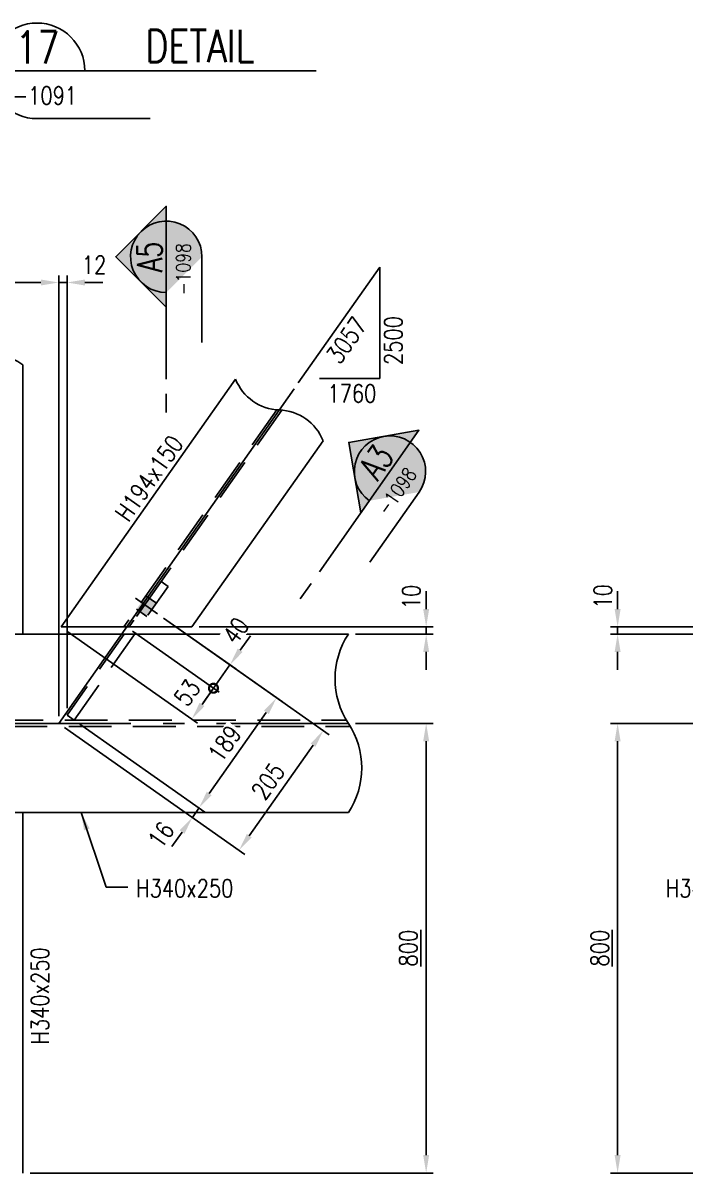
# Model space of a CAD drawing. Header units: millimetres. Extents: x 0 to 232280, y -26939 to 23794.
# Drawn here: x 93938 to 94866, y -25678 to -24067 of the extents above; entities that cross this region are included whole.
import ezdxf
from ezdxf.enums import TextEntityAlignment as Align

# ---------------------------------------------------------------- set-up
doc = ezdxf.new("R2010")
doc.units = ezdxf.units.MM
doc.header["$LTSCALE"] = 30
doc.linetypes.add('JNK-CENTER', pattern=[34, 30, -1.5, 1, -1.5])
doc.linetypes.add('JNK-HIDDEN', pattern=[3, 2, -1])
for name, color, linetype in [('CEN-R', 1, 'JNK-CENTER'), ('CON-C', 4, 'Continuous'), ('CON-G', 3, 'Continuous'), ('CON-W', 7, 'Continuous'), ('CON-Y', 2, 'Continuous'), ('Dim-W', 7, 'Continuous'), ('HID-Y', 2, 'JNK-HIDDEN'), ('STL-OBJT', 7, 'Continuous'), ('TXT-Y', 2, 'Continuous')]:
    doc.layers.add(name, color=color, linetype=linetype)
doc.styles.add('SIMPLEX', font='simplex.shx', dxfattribs={"width": 0.8})
doc.dimstyles.new('DIM40', dxfattribs={"dimscale": 40, "dimtxt": 2.5, "dimasz": 2.5, "dimexe": 1, "dimexo": 1, "dimgap": 1, "dimtad": 1, "dimdec": 0, "dimdsep": 46, "dimtxsty": 'SIMPLEX', "dimcen": 0, "dimclrd": 7, "dimclre": 7, "dimclrt": 2, "dimadec": 1, "dimazin": 2, "dimtfac": 1, "dimtdec": 0, "dimtix": 1, "dimtmove": 2, "dimatfit": 2, "dimfxl": 1, "dimtolj": 1, "dimtzin": 0, "dimarcsym": 1})

# ---------------------------------------------------------------- blocks, each defined once
blk = doc.blocks.new('SECTITLE')
at = {"layer": 'CON-G'}
for p, q in [((-1.7, 0), (44.09999999999997, 0)), ((4.999999999999999, -6.7), (20.85999999999999, -6.7))]:
    blk.add_line(p, q, dxfattribs=at)
blk.add_arc((5, 0), 6.7, 0, 270, dxfattribs=at)
at = {"layer": 'CON-C', "style": 'SIMPLEX', "width": 0.8}
for tag, p in [('A', (5.060000000000002, 1.039999999999964)), ('ELEVATION', (27.83000000000001, 1.22))]:
    blk.add_attdef(tag, text='', height=4.5, dxfattribs=at).set_placement(p, align=Align.CENTER)
at = {"layer": 'CON-Y', "style": 'SIMPLEX', "width": 0.8}
blk.add_attdef('SCALE', text='', height=2.5, dxfattribs=at).set_placement((44.90000000000001, -3.72), align=Align.RIGHT)
blk.add_attdef('H0000-0000', (1.539999999999953, -4.720000000000033), '', height=2.5, dxfattribs=at)
blk = doc.blocks.new('_DotSmall')
at = {"color": 0, "linetype": 'ByBlock', "const_width": 0.5}
blk.add_lwpolyline([(-0.0625, 0, 1), (0.0625, 0, 1)], format="xyb", close=True, dxfattribs=at)
blk = doc.blocks.new('*D3335')
at = {"layer": 'DEFPOINTS', "color": 0, "transparency": 16777216}
for p in [(94126.89426545733, -24895.12163369113), (94083.42573872676, -24913.43794292293), (94205.27156597517, -24999.21740530581)]:
    blk.add_point(p, dxfattribs=at)
at = {"layer": 'Dim-W', "color": 7, "linetype": 'ByBlock', "lineweight": -2, "transparency": 16777216}
for p, q in [((94135.07118922153, -24900.87818802114), (94236.47470705939, -24972.26626457899)), ((94091.60266249096, -24919.19449725293), (94213.44848973938, -25004.97395963582)), ((94242.68916912019, -24946.06740083845), (94257.08055494519, -24925.62509142793)), ((94228.29778329517, -24966.50971024898), (94205.27156597517, -24999.21740530581)), ((94205.27156597517, -24999.21740530581), (94190.88018015015, -25019.65971471634))]:
    blk.add_line(p, q, dxfattribs=at)
at = {"layer": 'Dim-W', "color": 7, "lineweight": -2, "transparency": 16777216, "xscale": 25, "yscale": 25, "zscale": 25, "rotation": 54.85445450029586}
blk.add_blockref('_DotSmall', (94205.27156597517, -24999.21740530581), dxfattribs=at)
at = {"layer": 'Dim-W', "color": 2, "transparency": 16777216, "insert": (94236.55371569436, -24918.48513683637), "char_height": 25, "attachment_point": 5, "rotation": 54.85445450029588, "style": 'SIMPLEX', "bg_fill": 3, "box_fill_scale": 1.1, "bg_fill_color": 256, "bg_fill_true_color": 13158600, "bg_fill_transparency": 0}
blk.add_mtext('\\A1;40', dxfattribs=at)
at = {"layer": 'Dim-W', "color": 7, "transparency": 16777216}
blk.add_solid([(94239.28211755177, -24943.66883653429), (94246.09622068862, -24948.46596514263), (94228.29778329517, -24966.50971024898)], dxfattribs=at)
blk = doc.blocks.new('*D3336')
at = {"layer": 'DEFPOINTS', "color": 0, "transparency": 16777216}
for p in [(93991.70420363276, -24913.43794292296), (94205.27156597545, -24999.21740530597), (94174.87695911269, -25042.39156278083)]:
    blk.add_point(p, dxfattribs=at)
at = {"layer": 'Dim-W', "color": 7, "linetype": 'ByBlock', "lineweight": -2, "transparency": 16777216}
for p, q in [((93999.88112739698, -24919.19449725296), (94183.0538828769, -25048.14811711083)), ((94205.27156597513, -24999.21740530577), (94189.26834493771, -25021.9492533703)), ((94197.09464221122, -24993.46085097597), (94197.09464221093, -24993.46085097576))]:
    blk.add_line(p, q, dxfattribs=at)
at = {"layer": 'Dim-W', "color": 2, "transparency": 16777216, "insert": (94168.47916235143, -25005.60153350816), "char_height": 25, "attachment_point": 5, "rotation": 54.85445450029588, "style": 'SIMPLEX', "bg_fill": 3, "box_fill_scale": 1.1, "bg_fill_color": 256, "bg_fill_true_color": 13158600, "bg_fill_transparency": 0}
blk.add_mtext('\\A1;53', dxfattribs=at)
at = {"layer": 'Dim-W', "color": 7, "transparency": 16777216}
blk.add_solid([(94185.86129336928, -25019.55068906613), (94192.67539650614, -25024.34781767447), (94174.87695911269, -25042.39156278083)], dxfattribs=at)
at = {"layer": 'Dim-W', "color": 7, "lineweight": -2, "transparency": 16777216, "xscale": 25, "yscale": 25, "zscale": 25, "rotation": 54.85445450029586}
blk.add_blockref('_DotSmall', (94205.27156597513, -24999.21740530577), dxfattribs=at)
blk = doc.blocks.new('*D3337')
at = {"layer": 'DEFPOINTS', "color": 0, "transparency": 16777216}
for p in [(94126.89426545733, -24895.12163369113), (94009.89804574562, -25043.93794292295), (94184.8938774614, -25167.13500845085)]:
    blk.add_point(p, dxfattribs=at)
at = {"layer": 'Dim-W', "color": 7, "linetype": 'ByBlock', "lineweight": -2, "transparency": 16777216}
for p, q in [((94135.07118922153, -24900.87818802114), (94301.8900971731, -25018.31869921904)), ((94279.3217875839, -25033.00445429956), (94199.28526328641, -25146.69269904032)), ((94018.07496950982, -25049.69449725295), (94193.07080122561, -25172.89156278086))]:
    blk.add_line(p, q, dxfattribs=at)
at = {"layer": 'Dim-W', "color": 7, "transparency": 16777216}
for points in [[(94275.91473601547, -25030.6058899954), (94282.72883915232, -25035.40301860374), (94293.7131734089, -25012.56214488903)], [(94195.87821171798, -25144.29413473616), (94202.69231485482, -25149.0912633445), (94184.8938774614, -25167.13500845085)]]:
    blk.add_solid(points, dxfattribs=at)
at = {"layer": 'Dim-W', "color": 2, "transparency": 16777216, "insert": (94220.90544696568, -25076.89632942743), "char_height": 25, "attachment_point": 5, "rotation": 54.85445450029588, "style": 'SIMPLEX', "bg_fill": 3, "box_fill_scale": 1.1, "bg_fill_color": 256, "bg_fill_true_color": 13158600, "bg_fill_transparency": 0}
blk.add_mtext('\\A1;189', dxfattribs=at)
blk = doc.blocks.new('*D3338')
at = {"layer": 'DEFPOINTS', "color": 0, "transparency": 16777216}
for p in [(94126.89426545733, -24895.12163369113), (93988.38573872678, -25048.43794292294), (94241.06234620264, -25226.32227458593)]:
    blk.add_point(p, dxfattribs=at)
at = {"layer": 'Dim-W', "color": 7, "linetype": 'ByBlock', "lineweight": -2, "transparency": 16777216}
for p, q in [((94135.07118922153, -24900.87818802114), (94367.30548728684, -25064.37113385911)), ((93996.562662491, -25054.19449725295), (94249.23926996684, -25232.07882891594)), ((94344.73717769764, -25079.05688893963), (94255.45373202764, -25205.8799651754))]:
    blk.add_line(p, q, dxfattribs=at)
at = {"layer": 'Dim-W', "color": 7, "transparency": 16777216}
for points in [[(94341.3301261292, -25076.65832463546), (94348.14422926605, -25081.4554532438), (94359.12856352264, -25058.6145795291)], [(94252.04668045923, -25203.48140087123), (94258.86078359606, -25208.27852947958), (94241.06234620264, -25226.32227458593)]]:
    blk.add_solid(points, dxfattribs=at)
at = {"layer": 'Dim-W', "color": 2, "transparency": 16777216, "insert": (94281.69737639316, -25129.516179815), "char_height": 25, "attachment_point": 5, "rotation": 54.85445450029588, "style": 'SIMPLEX', "bg_fill": 3, "box_fill_scale": 1.1, "bg_fill_color": 256, "bg_fill_true_color": 13158600, "bg_fill_transparency": 0}
blk.add_mtext('\\A1;205', dxfattribs=at)
blk = doc.blocks.new('*D3339')
at = {"layer": 'DEFPOINTS', "color": 0, "transparency": 16777216}
for p in [(94184.89387746161, -25167.13500845101), (94175.64695608913, -25180.269839946), (94175.64695608895, -25180.26983994588)]:
    blk.add_point(p, dxfattribs=at)
at = {"layer": 'Dim-W', "color": 7, "linetype": 'ByBlock', "lineweight": -2, "transparency": 16777216}
for p, q in [((94199.28526328644, -25146.69269904035), (94213.67664911144, -25126.25038962983)), ((94184.89387746144, -25167.13500845088), (94175.64695608895, -25180.26983994588)), ((94176.71695369741, -25161.37845412101), (94176.7169536972, -25161.37845412087)), ((94167.4700323249, -25174.51328561599), (94167.47003232472, -25174.51328561587)), ((94161.25557026394, -25200.71214935641), (94146.86418443892, -25221.15445876694))]:
    blk.add_line(p, q, dxfattribs=at)
at = {"layer": 'Dim-W', "color": 7, "transparency": 16777216}
blk.add_solid([(94195.87821171801, -25144.29413473618), (94202.69231485487, -25149.09126334452), (94184.89387746144, -25167.13500845088)], dxfattribs=at)
at = {"layer": 'Dim-W', "color": 2, "transparency": 16777216, "insert": (94131.81473088205, -25204.78392282458), "char_height": 25, "attachment_point": 5, "rotation": 54.85445450029588, "style": 'SIMPLEX', "bg_fill": 3, "box_fill_scale": 1.1, "bg_fill_color": 256, "bg_fill_true_color": 13158600, "bg_fill_transparency": 0}
blk.add_mtext('\\A1;16', dxfattribs=at)
at = {"layer": 'Dim-W', "color": 7, "transparency": 16777216}
blk.add_solid([(94157.84851869551, -25198.31358505223), (94164.66262183237, -25203.11071366058), (94175.64695608895, -25180.26983994588)], dxfattribs=at)
blk = doc.blocks.new('*D3340')
at = {"layer": 'DEFPOINTS', "color": 0, "transparency": 16777216}
for p in [(93988.38573872679, -24430.77667490338), (93813.38573872685, -24545.91134949977), (93988.38573872679, -25048.43794292298)]:
    blk.add_point(p, dxfattribs=at)
at = {"layer": 'Dim-W', "color": 7, "linetype": 'ByBlock', "lineweight": -2, "transparency": 16777216}
for p, q in [((93813.38573872685, -24535.91134949977), (93813.38573872685, -24420.77667490338)), ((93988.38573872679, -25038.43794292298), (93988.38573872679, -24420.77667490338)), ((93838.38573872685, -24430.77667490338), (93963.38573872679, -24430.77667490338))]:
    blk.add_line(p, q, dxfattribs=at)
at = {"layer": 'Dim-W', "color": 7, "transparency": 16777216}
for points in [[(93838.38573872685, -24426.61000823671), (93838.38573872685, -24434.94334157004), (93813.38573872685, -24430.77667490338)], [(93963.38573872679, -24426.61000823671), (93963.38573872679, -24434.94334157004), (93988.38573872679, -24430.77667490338)]]:
    blk.add_solid(points, dxfattribs=at)
at = {"layer": 'Dim-W', "color": 2, "transparency": 16777216, "insert": (93900.88573872682, -24408.27667490338), "char_height": 25, "attachment_point": 5, "style": 'SIMPLEX', "bg_fill": 3, "box_fill_scale": 1.1, "bg_fill_color": 256, "bg_fill_true_color": 13158600, "bg_fill_transparency": 0}
blk.add_mtext('\\A1;175', dxfattribs=at)
blk = doc.blocks.new('*D3341')
at = {"layer": 'DEFPOINTS', "color": 0, "transparency": 16777216}
for p in [(93988.38573872679, -24430.77667490338), (94000.08573722854, -24430.77667490338), (94000.08573722854, -25037.03007772695)]:
    blk.add_point(p, dxfattribs=at)
at = {"layer": 'Dim-W', "color": 7, "linetype": 'ByBlock', "lineweight": -2, "transparency": 16777216}
for p, q in [((94000.08573722854, -25027.03007772695), (94000.08573722854, -24420.77667490338)), ((93963.38573872679, -24430.77667490338), (93938.38573872679, -24430.77667490338)), ((93988.38573872679, -24430.77667490338), (94000.08573722854, -24430.77667490338)), ((94025.08573722854, -24430.77667490338), (94050.08573722854, -24430.77667490338))]:
    blk.add_line(p, q, dxfattribs=at)
at = {"layer": 'Dim-W', "color": 7, "transparency": 16777216}
blk.add_solid([(93963.38573872679, -24426.61000823671), (93963.38573872679, -24434.94334157004), (93988.38573872679, -24430.77667490338)], dxfattribs=at)
at = {"layer": 'Dim-W', "color": 2, "transparency": 16777216, "insert": (94038.05474256357, -24406.01014670625), "char_height": 25, "attachment_point": 5, "style": 'SIMPLEX', "bg_fill": 3, "box_fill_scale": 1.1, "bg_fill_color": 256, "bg_fill_true_color": 13158600, "bg_fill_transparency": 0}
blk.add_mtext('\\A1;12', dxfattribs=at)
at = {"layer": 'Dim-W', "color": 7, "transparency": 16777216}
blk.add_solid([(94025.08573722854, -24426.61000823671), (94025.08573722854, -24434.94334157004), (94000.08573722854, -24430.77667490338)], dxfattribs=at)
blk = doc.blocks.new('*D3428')
at = {"layer": 'DEFPOINTS', "color": 0, "transparency": 16777216}
for p in [(94175.14727382082, -24913.43794292298), (94394.35003065859, -24923.43794292298), (94503.27819695143, -24913.43794292298)]:
    blk.add_point(p, dxfattribs=at)
at = {"layer": 'Dim-W', "color": 7, "linetype": 'ByBlock', "lineweight": -2, "transparency": 16777216}
for p, q in [((94503.27819695143, -24888.43794292298), (94503.27819695143, -24863.43794292298)), ((94185.14727382082, -24913.43794292298), (94513.27819695143, -24913.43794292298)), ((94404.35003065859, -24923.43794292298), (94513.27819695143, -24923.43794292298)), ((94503.27819695143, -24923.43794292298), (94503.27819695143, -24913.43794292298)), ((94503.27819695143, -24948.43794292298), (94503.27819695143, -24973.43794292298))]:
    blk.add_line(p, q, dxfattribs=at)
at = {"layer": 'Dim-W', "color": 7, "transparency": 16777216}
blk.add_solid([(94499.11153028476, -24948.43794292298), (94507.4448636181, -24948.43794292298), (94503.27819695143, -24923.43794292298)], dxfattribs=at)
at = {"layer": 'Dim-W', "color": 2, "transparency": 16777216, "insert": (94482.38708647847, -24871.43351012352), "char_height": 25, "attachment_point": 5, "rotation": 90, "style": 'SIMPLEX', "bg_fill": 3, "box_fill_scale": 1.1, "bg_fill_color": 256, "bg_fill_true_color": 13158600, "bg_fill_transparency": 0}
blk.add_mtext('\\A1;10', dxfattribs=at)
at = {"layer": 'Dim-W', "color": 7, "transparency": 16777216}
blk.add_solid([(94499.11153028476, -24888.43794292298), (94507.4448636181, -24888.43794292298), (94503.27819695143, -24913.43794292298)], dxfattribs=at)
blk = doc.blocks.new('*D3283')
at = {"layer": 'DEFPOINTS', "color": 0, "transparency": 16777216}
for p in [(94394.35003065865, -25048.43794292288), (93938.38573872685, -25678.43794292288), (94503.27819695143, -25678.43794292288)]:
    blk.add_point(p, dxfattribs=at)
at = {"layer": 'Dim-W', "color": 7, "linetype": 'ByBlock', "lineweight": -2, "transparency": 16777216}
for p, q in [((94404.35003065865, -25048.43794292288), (94513.27819695143, -25048.43794292288)), ((94503.27819695143, -25073.43794292288), (94503.27819695143, -25653.43794292288)), ((93948.38573872685, -25678.43794292288), (94513.27819695143, -25678.43794292288))]:
    blk.add_line(p, q, dxfattribs=at)
at = {"layer": 'Dim-W', "color": 7, "transparency": 16777216}
for points in [[(94499.11153028476, -25073.43794292288), (94507.4448636181, -25073.43794292288), (94503.27819695143, -25048.43794292288)], [(94499.11153028476, -25653.43794292288), (94507.4448636181, -25653.43794292288), (94503.27819695143, -25678.43794292288)]]:
    blk.add_solid(points, dxfattribs=at)
at = {"layer": 'Dim-W', "color": 2, "transparency": 16777216, "insert": (94478.27819695143, -25363.43794292286), "char_height": 25, "attachment_point": 5, "rotation": 90, "style": 'SIMPLEX', "bg_fill": 3, "box_fill_scale": 1.1, "bg_fill_color": 256, "bg_fill_true_color": 13158600, "bg_fill_transparency": 0}
blk.add_mtext('\\A1;{\\L800}', dxfattribs=at)
blk = doc.blocks.new('*D3289')
at = {"layer": 'DEFPOINTS', "color": 0, "transparency": 16777216}
for p in [(94902.5002437937, -25048.43794292288), (94771.51199570914, -25678.43794292288), (95439.2980692057, -25678.43794292288)]:
    blk.add_point(p, dxfattribs=at)
at = {"layer": 'Dim-W', "color": 7, "linetype": 'ByBlock', "lineweight": -2, "transparency": 16777216}
for p, q in [((94892.5002437937, -25048.43794292288), (94761.51199570914, -25048.43794292288)), ((94771.51199570914, -25073.43794292288), (94771.51199570914, -25653.43794292288)), ((95429.2980692057, -25678.43794292288), (94761.51199570914, -25678.43794292288))]:
    blk.add_line(p, q, dxfattribs=at)
at = {"layer": 'Dim-W', "color": 7, "transparency": 16777216}
for points in [[(94767.34532904247, -25073.43794292288), (94775.67866237581, -25073.43794292288), (94771.51199570914, -25048.43794292288)], [(94767.34532904247, -25653.43794292288), (94775.67866237581, -25653.43794292288), (94771.51199570914, -25678.43794292288)]]:
    blk.add_solid(points, dxfattribs=at)
at = {"layer": 'Dim-W', "color": 2, "transparency": 16777216, "insert": (94746.51199570914, -25363.43794292286), "char_height": 25, "attachment_point": 5, "rotation": 90, "style": 'SIMPLEX', "bg_fill": 3, "box_fill_scale": 1.1, "bg_fill_color": 256, "bg_fill_true_color": 13158600, "bg_fill_transparency": 0}
blk.add_mtext('\\A1;{\\L800}', dxfattribs=at)
blk = doc.blocks.new('*D3421')
at = {"layer": 'DEFPOINTS', "color": 0, "transparency": 16777216}
for p in [(94771.51199570914, -24923.43794292298), (94902.50024379375, -24923.43794292298), (95202.5365341117, -24913.43794292298)]:
    blk.add_point(p, dxfattribs=at)
at = {"layer": 'Dim-W', "color": 7, "linetype": 'ByBlock', "lineweight": -2, "transparency": 16777216}
for p, q in [((94771.51199570914, -24888.43794292298), (94771.51199570914, -24863.43794292298)), ((95113.90780552519, -24913.43794292298), (94761.51199570914, -24913.43794292298)), ((94892.50024379375, -24923.43794292298), (94761.51199570914, -24923.43794292298)), ((94771.51199570914, -24913.43794292298), (94771.51199570914, -24923.43794292298)), ((95192.5365341117, -24913.43794292298), (95166.7266060153, -24913.43794292298)), ((94771.51199570914, -24948.43794292298), (94771.51199570914, -24973.43794292298))]:
    blk.add_line(p, q, dxfattribs=at)
at = {"layer": 'Dim-W', "color": 7, "transparency": 16777216}
blk.add_solid([(94767.34532904247, -24948.43794292298), (94775.67866237581, -24948.43794292298), (94771.51199570914, -24923.43794292298)], dxfattribs=at)
at = {"layer": 'Dim-W', "color": 2, "transparency": 16777216, "insert": (94750.91429091814, -24870.58126537406), "char_height": 25, "attachment_point": 5, "rotation": 90, "style": 'SIMPLEX', "bg_fill": 3, "box_fill_scale": 1.1, "bg_fill_color": 256, "bg_fill_true_color": 13158600, "bg_fill_transparency": 0}
blk.add_mtext('\\A1;10', dxfattribs=at)
at = {"layer": 'Dim-W', "color": 7, "transparency": 16777216}
blk.add_solid([(94767.34532904247, -24888.43794292298), (94775.67866237581, -24888.43794292298), (94771.51199570914, -24913.43794292298)], dxfattribs=at)
blk = doc.blocks.new('SECMARK1')
at = {"layer": 'CON-Y'}
h = blk.add_hatch(color=256, dxfattribs=at)
edge = h.paths.add_edge_path()
edge.add_line((21.82666666666668, 7.071067811865485), (18.29113276073393, 3.535533905932776))
edge.add_arc((21.82666666666668, 4.707345624410664e-14), 5.000000000000002, 44.99999999999977, 135.0000000000001, ccw=False)
edge.add_line((25.36220057259943, 3.535533905932773), (21.82666666666668, 7.071067811865485))
h = blk.add_hatch(color=256, dxfattribs=at)
edge = h.paths.add_edge_path()
edge.add_line((14.75559885480128, 4.707345624410664e-14), (16.82666666666668, 1.689559442740931e-14))
edge.add_arc((21.82666666666668, 4.618527782440651e-14), 5, 135.0000000000001, 180.0000000000003, ccw=False)
edge.add_line((18.29113276073393, 3.535533905932776), (14.75559885480128, 4.707345624410664e-14))
edge = h.paths.add_edge_path()
edge.add_arc((21.82666666666668, 4.736951571734001e-14), 5, 270, 540.0000000000005)
h = blk.add_hatch(color=256, dxfattribs=at)
edge = h.paths.add_edge_path()
edge.add_line((26.82666666666668, 4.332076805060308e-14), (28.89773447853207, 4.736951571734001e-14))
edge.add_line((28.89773447853207, 4.736951571734001e-14), (25.36220057259943, 3.535533905932773))
edge.add_arc((21.82666666666668, 4.951594689828198e-14), 5, -1.1368683772161603e-13, 44.999999999999716, ccw=False)
at = {"layer": 'CON-C'}
blk.add_line((0, 0), (2.633333333333307, 0), dxfattribs=at)
blk.add_lwpolyline([(4.666666666666639, 0), (28.89773447853207, 4.736951571734001e-14), (21.82666666666668, 7.071067811865485), (14.75559885480128, 4.736951571734001e-14)], dxfattribs=at)
at = {"layer": 'CON-Y'}
blk.add_line((21.82666666666668, -4.999999999999953), (9.823333333333341, -4.999999999999953), dxfattribs=at)
blk.add_arc((21.82666666666668, 4.736951571734001e-14), 5, 270, 180.0000000000004, dxfattribs=at)
at = {"layer": 'CON-C', "style": 'SIMPLEX', "width": 0.8}
blk.add_attdef('TAG', text='', height=3.5, dxfattribs=at).set_placement((21.80333333333334, 0.5800000000000568), align=Align.CENTER)
at = {"layer": 'CON-Y', "style": 'SIMPLEX', "width": 0.8}
blk.add_attdef('H0000-0000', text='', height=2, dxfattribs=at).set_placement((24.66333333333334, -3.379999999999943), align=Align.RIGHT)

msp = doc.modelspace()

# ---------------------------------------------------------------- hatches: boundary and pattern name
at = {"layer": 'Dim-W'}
h = msp.add_hatch(color=256, dxfattribs=at)
h.paths.add_polyline_path([(94118.71734169318, -24889.36507936119), (94112.0973042137, -24898.76854168999), (94102.28499569657, -24891.86067649398), (94108.90503317607, -24882.45721416515)])
h.paths.add_polyline_path([(94118.71734169318, -24889.36507936119), (94108.90503317607, -24882.45721416515), (94115.5250706556, -24873.0537518363), (94125.3373791727, -24879.96161703234)])
h.paths.add_polyline_path([(94108.90503317607, -24882.45721416515), (94106.4519560468, -24880.73024786614), (94113.07199352633, -24871.32678553729), (94115.5250706556, -24873.0537518363)])
h.paths.add_polyline_path([(94106.4519560468, -24880.73024786614), (94103.99887891754, -24879.00328156714), (94110.61891639704, -24869.59981923828), (94113.07199352633, -24871.32678553729)])
h.paths.add_polyline_path([(94099.8319185673, -24890.13371019499), (94097.37884143804, -24888.40674389599), (94103.99887891754, -24879.00328156714), (94106.4519560468, -24880.73024786614)])
msp.add_hatch(color=256, dxfattribs=at).paths.add_polyline_path([(94102.28499569657, -24891.86067649398), (94099.8319185673, -24890.13371019499), (94106.4519560468, -24880.73024786614), (94108.90503317607, -24882.45721416515)])

# ---------------------------------------------------------------- linework, layer by layer
at = {"layer": 'CEN-R'}
for p, q in [((94318.29205174577, -24579.82102102098), (93988.38573872679, -25048.43794292298)), ((94095.82195515337, -24873.24672723717), (94126.89426545735, -24895.12163369116)), ((93189.62163771334, -25048.43794292298), (94394.35003065865, -25048.43794292298))]:
    msp.add_line(p, q, dxfattribs=at)
at = {"layer": 'CON-G'}
for p, q in [((93938.38573872685, -24923.43794292298), (93938.38573872685, -24545.91134949977)), ((94236.17264559699, -24566.18163331469), (93991.70420363278, -24913.43794292298)), ((94358.8265020602, -24652.52994826474), (94175.14727382082, -24913.43794292298)), ((93903.00949946503, -24923.43794292298), (94394.35003065865, -24923.43794292298)), ((93991.70420363275, -24913.43794292298), (94175.14727382082, -24913.43794292298)), ((93189.62163771334, -25173.43794292298), (94394.35003065865, -25173.43794292298)), ((93938.38573872685, -25173.43794292298), (93938.38573872685, -25678.43794292288))]:
    msp.add_line(p, q, dxfattribs=at)
at = {"layer": 'CON-W'}
for p, q in [((94438.35858603625, -24409.27196663109), (94324.15252423173, -24571.49648623979)), ((94438.35858603625, -24409.27196663109), (94438.35858603625, -24565.11761329516)), ((94438.35858603625, -24565.11761329516), (94353.85226267314, -24565.11761329515))]:
    msp.add_line(p, q, dxfattribs=at)
for points in [[(93938.38573872685, -24545.91134949977, 0.2992863225903411), (93813.38573872685, -24545.91134949977, -0.2992863225907001), (93688.38573872685, -24545.91134949977)], [(94236.17264559699, -24566.1816333147, 0.2992863225903411), (94297.49957382862, -24609.3557907897, -0.2992863225907001), (94358.8265020602, -24652.52994826475)], [(94394.35003065865, -24923.43794292288, 0.2992863225903411), (94394.35003065865, -25048.43794292288, -0.2992863225907001), (94394.35003065865, -25173.43794292288)]]:
    msp.add_lwpolyline(points, format="xyb", dxfattribs=at)
at = {"layer": 'HID-Y'}
for p, q in [((94293.97401246964, -24609.15223958971), (94079.75687732303, -24913.43794292298)), ((94301.02513518758, -24609.55934198971), (94087.09460013057, -24913.43794292298)), ((94110.6189163971, -24869.59981923832), (94125.33737917265, -24879.96161703231)), ((94097.37884143807, -24888.40674389602), (94112.09730421368, -24898.76854168998)), ((93186.81110942151, -25043.93794292298), (94391.53950236682, -25043.93794292298)), ((93192.43216600528, -25052.93794292298), (94397.16055895059, -25052.93794292298))]:
    msp.add_line(p, q, dxfattribs=at)
msp.add_lwpolyline([(94000.08573722854, -25037.03007772695), (94009.89804574562, -25043.93794292298), (94141.74355901318, -24856.6573843044), (94131.93125049607, -24849.74951910836)], close=True, dxfattribs=at)

# ---------------------------------------------------------------- block references
at = {"layer": 'CON-W'}
ref = msp.add_blockref('SECMARK1', (94139.10068936038, -24613.0178226837), dxfattribs=dict(at, xscale=10, yscale=10, zscale=10, rotation=90.00000000000061))
ref.add_attrib('H0000-0000', '-1098', dxfattribs={"layer": 'CON-Y', "height": 20, "rotation": 90.00000000041686, "style": 'SIMPLEX', "width": 0.8}).set_placement((94172.90068935981, -24375.70774075116), align=Align.RIGHT)
ref.add_attrib('TAG', 'A5', dxfattribs={"layer": 'CON-C', "height": 35, "rotation": 90.00000000041686, "style": 'SIMPLEX', "width": 0.75}).set_placement((94133.30068936033, -24394.98448935039), align=Align.CENTER)
at = {"layer": 'Dim-W', "xscale": 10, "yscale": 10, "zscale": 10}
msp.add_blockref('SECTITLE', (93908.01384328649, -24134.17914570335), dxfattribs=at).add_auto_attribs({'H0000-0000': '-1091', 'A': '17', 'ELEVATION': 'DETAIL'})

# ---------------------------------------------------------------- texts
at = {"layer": 'CON-Y', "style": 'SIMPLEX', "width": 0.8}
for s, rotation, p in [('3057', 54.85445450029802, (94382.24993228423, -24546.91631346244)), ('2500', 90, (94469.68030448278, -24546.39247105928))]:
    msp.add_text(s, height=25, rotation=rotation, dxfattribs=at).set_placement(p)
msp.add_text('1760', height=25, dxfattribs=at).set_placement((94364.95621631961, -24598.78215271391))
at = {"layer": 'TXT-Y', "style": 'SIMPLEX', "width": 0.8}
for s, height, rotation, p in [('H194x150', 24.99999999999999, 54.85445449998851, (94086.11292056786, -24768.02485910708)), ('H340x250', 25, 90, (93974.62832160277, -25498.47497330502))]:
    msp.add_text(s, height=height, rotation=rotation, dxfattribs=at).set_placement(p)

# ---------------------------------------------------------------- dimensions: what is measured, and where the dimension line sits
at = {"layer": 'Dim-W'}
dim = msp.add_linear_dim(base=(94771.51199570914, -24923.43794292298), p1=(95202.5365341117, -24913.43794292298), p2=(94902.50024379375, -24923.43794292298), angle=90, dimstyle='DIM40', override={"dimscale": 10, "dimtix": 0, "dimtfill": 1}, dxfattribs=at)
dim.commit()
dim.dimension.update_dxf_attribs({"geometry": '*D3421', "text_midpoint": (94750.91429091814, -24870.58126537406), "dimtype": 160})
dim = msp.add_linear_dim(base=(94771.51199570914, -25678.43794292288), p1=(94902.5002437937, -25048.43794292288), p2=(95439.2980692057, -25678.43794292288), angle=90, text='{\\L800}', dimstyle='DIM40', override={"dimscale": 10, "dimtix": 0, "dimtfill": 1}, dxfattribs=at)
dim.commit()
dim.dimension.update_dxf_attribs({"geometry": '*D3289', "text_midpoint": (94746.51199570914, -25363.43794292286)})

# ---------------------------------------------------------------- next in the draw order: block references
at = {"layer": 'CON-W'}
ref = msp.add_blockref('SECMARK1', (95058.69041000739, -24875.29705384022), dxfattribs=dict(at, xscale=-10, yscale=10, zscale=10, rotation=305.1455454996986))
ref.add_attrib('H0000-0000', '-1098', dxfattribs={"layer": 'CON-Y', "height": 20, "rotation": 305.1455454995343, "style": 'SIMPLEX', "width": 0.8}).set_placement((94936.54865281361, -24760.5159193069), align=Align.RIGHT)
ref.add_attrib('TAG', 'A3', dxfattribs={"layer": 'CON-C', "height": 35, "rotation": 305.1455454995343, "style": 'SIMPLEX', "width": 0.75}).set_placement((94937.92095288211, -24693.67405785645), align=Align.CENTER)

# ---------------------------------------------------------------- next in the draw order: texts
at = {"layer": 'CON-Y', "style": 'SIMPLEX', "width": 0.8}
msp.add_text('H340x250', height=25, dxfattribs=at).set_placement((94838.9800710886, -25291.99852184012))

# ---------------------------------------------------------------- next in the draw order: dimensions: what is measured, and where the dimension line sits
at = {"layer": 'Dim-W'}
dim = msp.add_linear_dim(base=(94205.27156597517, -24999.21740530581), p1=(94126.89426545735, -24895.12163369115), p2=(94083.42573872677, -24913.43794292293), angle=54.85445450034847, dimstyle='DIM40', override={"dimscale": 10, "dimblk2": 'DotSmall', "dimsah": 1, "dimtix": 0, "dimtfill": 1}, dxfattribs=at)
dim.commit()
dim.dimension.update_dxf_attribs({"geometry": '*D3335', "text_midpoint": (94236.55371569435, -24918.48513683637), "dimtype": 160})

# ---------------------------------------------------------------- next in the draw order: dimensions: what is measured, and where the dimension line sits
dim = msp.add_linear_dim(base=(94174.87695911269, -25042.39156278083), p1=(94205.27156597545, -24999.21740530598), p2=(93991.70420363278, -24913.43794292297), angle=54.85445450034847, dimstyle='DIM40', override={"dimscale": 10, "dimblk1": 'DotSmall', "dimsah": 1, "dimtix": 0, "dimtfill": 1}, dxfattribs=at)
dim.commit()
dim.dimension.update_dxf_attribs({"geometry": '*D3336', "text_midpoint": (94168.47916235143, -25005.60153350817), "dimtype": 160})

# ---------------------------------------------------------------- next in the draw order: dimensions: what is measured, and where the dimension line sits
dim = msp.add_linear_dim(base=(94184.8938774614, -25167.13500845085), p1=(94126.89426545735, -24895.12163369115), p2=(94009.89804574562, -25043.93794292295), angle=54.85445450034847, dimstyle='DIM40', override={"dimscale": 10, "dimtix": 0, "dimtfill": 1}, dxfattribs=at)
dim.commit()
dim.dimension.update_dxf_attribs({"geometry": '*D3337', "text_midpoint": (94220.90544696568, -25076.89632942743)})

# ---------------------------------------------------------------- next in the draw order: dimensions: what is measured, and where the dimension line sits
dim = msp.add_linear_dim(base=(94241.06234620264, -25226.32227458593), p1=(94126.89426545735, -24895.12163369115), p2=(93988.38573872679, -25048.43794292295), angle=54.85445450034847, dimstyle='DIM40', override={"dimscale": 10, "dimtix": 0, "dimtfill": 1}, dxfattribs=at)
dim.commit()
dim.dimension.update_dxf_attribs({"geometry": '*D3338', "text_midpoint": (94281.69737639316, -25129.516179815)})

# ---------------------------------------------------------------- next in the draw order: dimensions: what is measured, and where the dimension line sits
dim = msp.add_linear_dim(base=(93988.38573872679, -24430.77667490338), p1=(93813.38573872685, -24545.91134949977), p2=(93988.38573872679, -25048.43794292298), dimstyle='DIM40', override={"dimscale": 10, "dimtix": 0, "dimtfill": 1}, dxfattribs=at)
dim.commit()
dim.dimension.update_dxf_attribs({"geometry": '*D3340', "text_midpoint": (93900.88573872682, -24408.27667490338)})
for base, p1, p2, angle, picture, middle in [((94503.27819695143, -24913.43794292298), (94394.35003065859, -24923.43794292298), (94175.14727382082, -24913.43794292298), 90, '*D3428', (94482.38708647847, -24871.43351012352)), ((94175.64695608895, -25180.26983994588), (94184.89387746164, -25167.13500845102), (94175.64695608913, -25180.269839946), 54.85445450034847, '*D3339', (94131.81473088203, -25204.78392282458))]:
    dim = msp.add_linear_dim(base=base, p1=p1, p2=p2, angle=angle, dimstyle='DIM40', override={"dimscale": 10, "dimtix": 0, "dimtfill": 1}, dxfattribs=at)
    dim.commit()
    dim.dimension.update_dxf_attribs({"geometry": picture, "text_midpoint": middle, "dimtype": 160})

# ---------------------------------------------------------------- next in the draw order: block references
at = {"layer": 'CON-W'}
ref = msp.add_blockref('SECMARK1', (94326.86407105115, -24874.08156635162), dxfattribs=dict(at, xscale=10, yscale=10, zscale=10, rotation=54.85445450029807))
ref.add_attrib('H0000-0000', '-1098', dxfattribs={"layer": 'CON-Y', "height": 19.99999999999999, "rotation": 54.85445450063892, "style": 'SIMPLEX', "width": 0.8}).set_placement((94491.11091134424, -24699.49207514278), align=Align.RIGHT)
ref.add_attrib('TAG', 'A3', dxfattribs={"layer": 'CON-C', "height": 34.99999999999999, "rotation": 54.85445450063892, "style": 'SIMPLEX', "width": 0.75}).set_placement((94447.63352817643, -24692.45857036788), align=Align.CENTER)

# ---------------------------------------------------------------- next in the draw order: dimensions: what is measured, and where the dimension line sits
at = {"layer": 'Dim-W'}
dim = msp.add_linear_dim(base=(94000.08573722854, -24430.77667490338), p1=(93988.38573872679, -24430.77667490338), p2=(94000.08573722854, -25037.03007772695), dimstyle='DIM40', override={"dimscale": 10, "dimtix": 0, "dimtfill": 1}, dxfattribs=at)
dim.commit()
dim.dimension.update_dxf_attribs({"geometry": '*D3341', "text_midpoint": (94038.05474256357, -24406.01014670625), "dimtype": 160})
dim = msp.add_linear_dim(base=(94503.27819695143, -25678.43794292288), p1=(94394.35003065865, -25048.43794292288), p2=(93938.38573872685, -25678.43794292288), angle=90, text='{\\L800}', dimstyle='DIM40', override={"dimscale": 10, "dimtix": 0, "dimtfill": 1}, dxfattribs=at)
dim.commit()
dim.dimension.update_dxf_attribs({"geometry": '*D3283', "text_midpoint": (94478.27819695143, -25363.43794292286)})

# ---------------------------------------------------------------- next in the draw order: linework, layer by layer
at = {"layer": 'STL-OBJT'}
msp.add_line((94054.70865977081, -25278.13471112377), (94085.17041215769, -25278.13471112377), dxfattribs=at)

# ---------------------------------------------------------------- next in the draw order: texts
at = {"layer": 'CON-Y', "style": 'SIMPLEX', "width": 0.8}
msp.add_text('H340x250', height=25, dxfattribs=at).set_placement((94096.94283110666, -25291.99852184012))

# ---------------------------------------------------------------- next in the draw order: leaders
at = {"layer": 'Dim-W'}
msp.add_leader([(94019.89946560975, -25173.43794292298), (94054.70865977081, -25278.13471112377)], dimstyle='DIM40', override={"dimscale": 10, "dimgap": 1, "dimtad": 0, "dimtfill": 1}, dxfattribs=at)

doc.saveas('drawing.dxf')
